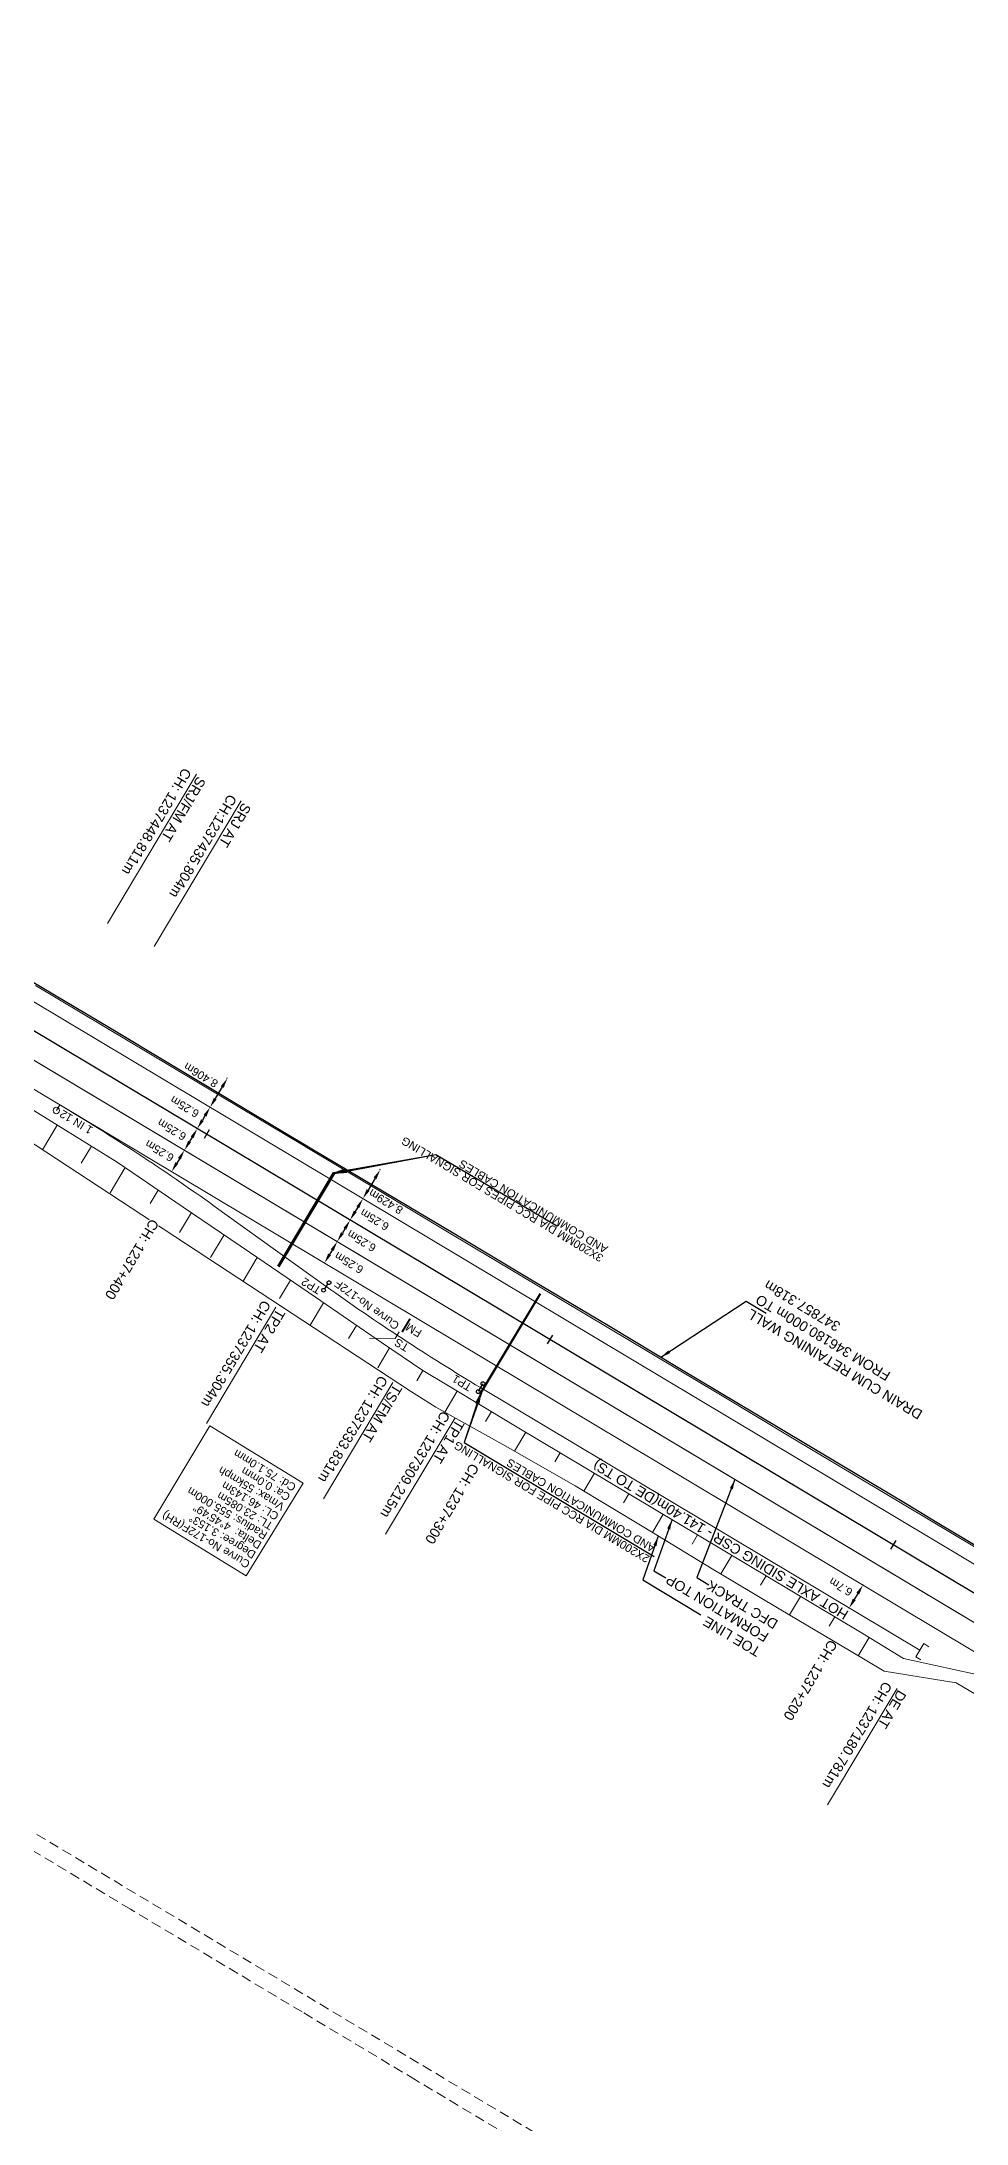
# Model space of a CAD drawing. Header units: metres. Extents: x 593990 to 611207, y 3401545 to 3411811.
# Drawn here: x 605619 to 605850, y 3404612 to 3405132 of the extents above; entities that cross this region are included whole.
import ezdxf
from ezdxf.enums import TextEntityAlignment as Align

# ---------------------------------------------------------------- set-up
doc = ezdxf.new("R2010")
doc.units = ezdxf.units.M
doc.header["$MEASUREMENT"] = 0
doc.linetypes.add('CENTER2', pattern=[1.125, 0.75, -0.125, 0.125, -0.125])
doc.linetypes.add('DASHED', pattern=[0.75, 0.5, -0.25])
for name, color, linetype, lineweight in [('C-ALIG-DG-LINE', 1, 'CENTER2', 70), ('C-ALIG-LABL-DG', 1, 'Continuous', 25), ('C-ALIG-LABL-DG-MARK', 1, 'Continuous', 25), ('Cardinal_Leader', 10, 'Continuous', 0), ("NEW CHAWAPAIL STN. SRJ's", 10, 'Continuous', 0), ('Proposed Curve_Details', 10, 'Continuous', 0), ('PROPOSED DFCC TOE LINE', 239, 'Continuous', 0), ('PROPOSED DFCC TOE SLOPES', 239, 'Continuous', 0), ('PROPOSED DFCC TRACK', 1, 'Continuous', 0), ('PROPOSED DRAIN CUM RETAINING WALL', 144, 'Continuous', 30), ('PROPOSED FORMATION LINE - PLAN', 187, 'Continuous', 0), ('proposed structure', 1, 'Continuous', 0)]:
    doc.layers.add(name, color=color, linetype=linetype, lineweight=lineweight)
doc.layers.add('Signalling cable pipes', color=234, linetype='Continuous')
doc.styles.add('Arial', font='arial.ttf')
doc.styles.get("Standard").update_dxf_attribs({"font": 'arial.ttf'})
doc.styles.add('Style-Arial', font='arial.ttf')
doc.dimstyles.new('ISO-25', dxfattribs={"dimtxt": 2.5, "dimasz": 2.5, "dimexe": 1.25, "dimexo": 0.625, "dimtad": 1, "dimtxsty": 'Standard', "dimcen": 2.5, "dimadec": 0, "dimazin": 0, "dimtfac": 1, "dimtmove": 0, "dimatfit": 3, "dimfxl": 1, "dimarcsym": 0})
doc.dimstyles.get("Standard").update_dxf_attribs({"dimtxt": 0.18, "dimasz": 0.18, "dimexe": 0.18, "dimexo": 0.0625, "dimgap": 0.09, "dimtad": 0, "dimtih": 1, "dimtoh": 1, "dimdec": 4, "dimzin": 0, "dimdsep": 46, "dimtxsty": 'Standard', "dimcen": 0.09, "dimadec": 0, "dimazin": 0, "dimtfac": 1, "dimtdec": 4, "dimtofl": 0, "dimtmove": 0, "dimatfit": 3, "dimfxl": 1, "dimtolj": 1, "dimtzin": 0, "dimarcsym": 0})

# ---------------------------------------------------------------- blocks, each defined once
blk = doc.blocks.new('*D295')
at = {"layer": 'Defpoints', "color": 0, "transparency": 16777216}
for p in [(605824.3, 3404746.03), (605820.72, 3404740.37), (605820.87, 3404740.28)]:
    blk.add_point(p, dxfattribs=at)
at = {"layer": 'PROPOSED DFCC TRACK', "color": 0, "lineweight": -2, "transparency": 16777216}
for p, q in [((605822.87, 3404743.97), (605822, 3404742.52)), ((605824.2, 3404746.1), (605824.05, 3404746.19)), ((605820.76, 3404740.34), (605820.61, 3404740.43))]:
    blk.add_line(p, q, dxfattribs=at)
at = {"layer": 'PROPOSED DFCC TRACK', "color": 0, "transparency": 16777216}
for points in [[(605821.64, 3404742.73), (605822.36, 3404742.3), (605820.72, 3404740.37)], [(605822.52, 3404744.19), (605823.23, 3404743.76), (605824.16, 3404746.12)]]:
    blk.add_solid(points, dxfattribs=at)
at = {"layer": 'PROPOSED DFCC TRACK', "color": 0, "lineweight": 0, "transparency": 16777216, "insert": (605818.63, 3404745.67), "char_height": 2, "attachment_point": 5, "rotation": 149, "style": 'Style-Arial'}
blk.add_mtext('\\A1;6.7m', dxfattribs=at)
blk = doc.blocks.new('TerminatorOpen_0.5')
at = {"color": 0, "linetype": 'ByBlock', "lineweight": -2}
for q in [(-1, 0.25), (-1, 0), (-1, -0.25)]:
    blk.add_line((0, 0), q, dxfattribs=at)
blk = doc.blocks.new('*D172')
at = {"layer": 'Defpoints', "color": 0, "transparency": 16777216}
for p in [(605699.27, 3404842.59), (605695.92, 3404837.32), (605696.07, 3404837.23)]:
    blk.add_point(p, dxfattribs=at)
at = {"layer": 'PROPOSED DFCC TRACK', "color": 0, "lineweight": -2, "transparency": 16777216}
for p, q in [((605699.17, 3404842.66), (605699.02, 3404842.75)), ((605695.96, 3404837.29), (605695.81, 3404837.38)), ((605697.84, 3404840.54), (605697.2, 3404839.46))]:
    blk.add_line(p, q, dxfattribs=at)
at = {"layer": 'PROPOSED DFCC TRACK', "color": 0, "transparency": 16777216}
for points in [[(605697.49, 3404840.75), (605698.2, 3404840.32), (605699.13, 3404842.68)], [(605696.84, 3404839.68), (605697.56, 3404839.25), (605695.92, 3404837.32)]]:
    blk.add_solid(points, dxfattribs=at)
at = {"layer": 'PROPOSED DFCC TRACK', "color": 0, "lineweight": 0, "transparency": 16777216, "insert": (605702.05, 3404837.42), "char_height": 2, "attachment_point": 5, "rotation": 149, "style": 'Style-Arial'}
blk.add_mtext('\\A1;6.25m', dxfattribs=at)
blk = doc.blocks.new('*D173')
at = {"layer": 'Defpoints', "color": 0, "transparency": 16777216}
for p in [(605696.07, 3404837.23), (605692.71, 3404831.95), (605692.86, 3404831.86)]:
    blk.add_point(p, dxfattribs=at)
at = {"layer": 'PROPOSED DFCC TRACK', "color": 0, "lineweight": -2, "transparency": 16777216}
for p, q in [((605695.96, 3404837.29), (605695.81, 3404837.38)), ((605692.76, 3404831.93), (605692.61, 3404832.02)), ((605694.64, 3404835.17), (605694, 3404834.1))]:
    blk.add_line(p, q, dxfattribs=at)
at = {"layer": 'PROPOSED DFCC TRACK', "color": 0, "transparency": 16777216}
for points in [[(605694.28, 3404835.38), (605694.99, 3404834.96), (605695.92, 3404837.32)], [(605693.64, 3404834.31), (605694.35, 3404833.88), (605692.71, 3404831.95)]]:
    blk.add_solid(points, dxfattribs=at)
at = {"layer": 'PROPOSED DFCC TRACK', "color": 0, "lineweight": 0, "transparency": 16777216, "insert": (605698.79, 3404832.1), "char_height": 2, "attachment_point": 5, "rotation": 149, "style": 'Style-Arial'}
blk.add_mtext('\\A1;6.25m', dxfattribs=at)
blk = doc.blocks.new('*D174')
at = {"layer": 'Defpoints', "color": 0, "transparency": 16777216}
for p in [(605692.86, 3404831.86), (605689.51, 3404826.59), (605689.66, 3404826.5)]:
    blk.add_point(p, dxfattribs=at)
at = {"layer": 'PROPOSED DFCC TRACK', "color": 0, "lineweight": -2, "transparency": 16777216}
for p, q in [((605692.76, 3404831.93), (605692.61, 3404832.02)), ((605689.55, 3404826.56), (605689.4, 3404826.65)), ((605691.43, 3404829.81), (605690.79, 3404828.73))]:
    blk.add_line(p, q, dxfattribs=at)
at = {"layer": 'PROPOSED DFCC TRACK', "color": 0, "transparency": 16777216}
for points in [[(605691.07, 3404830.02), (605691.79, 3404829.59), (605692.71, 3404831.95)], [(605690.43, 3404828.95), (605691.15, 3404828.52), (605689.51, 3404826.59)]]:
    blk.add_solid(points, dxfattribs=at)
at = {"layer": 'PROPOSED DFCC TRACK', "color": 0, "lineweight": 0, "transparency": 16777216, "insert": (605695.64, 3404826.65), "char_height": 2, "attachment_point": 5, "rotation": 149, "style": 'Style-Arial'}
blk.add_mtext('\\A1;6.25m', dxfattribs=at)
blk = doc.blocks.new('*D175')
at = {"layer": 'Defpoints', "color": 0, "transparency": 16777216}
for p in [(605703.6, 3404849.83), (605699.13, 3404842.68), (605699.27, 3404842.59)]:
    blk.add_point(p, dxfattribs=at)
at = {"layer": 'PROPOSED DFCC TRACK', "color": 0, "lineweight": -2, "transparency": 16777216}
for p, q in [((605702.17, 3404847.77), (605700.41, 3404844.83)), ((605703.49, 3404849.89), (605703.34, 3404849.98)), ((605699.17, 3404842.66), (605699.02, 3404842.75))]:
    blk.add_line(p, q, dxfattribs=at)
at = {"layer": 'PROPOSED DFCC TRACK', "color": 0, "transparency": 16777216}
for points in [[(605701.81, 3404847.98), (605702.52, 3404847.56), (605703.45, 3404849.92)], [(605700.05, 3404845.04), (605700.77, 3404844.61), (605699.13, 3404842.68)]]:
    blk.add_solid(points, dxfattribs=at)
at = {"layer": 'PROPOSED DFCC TRACK', "color": 0, "lineweight": 0, "transparency": 16777216, "insert": (605704.85, 3404841.92), "char_height": 2, "attachment_point": 5, "rotation": 149, "style": 'Style-Arial'}
blk.add_mtext('\\A1;8.429m', dxfattribs=at)
blk = doc.blocks.new('*D176')
at = {"layer": 'Defpoints', "color": 0, "transparency": 16777216}
for p in [(605661.06, 3404865.43), (605657.7, 3404860.15), (605657.85, 3404860.06)]:
    blk.add_point(p, dxfattribs=at)
at = {"layer": 'PROPOSED DFCC TRACK', "color": 0, "lineweight": -2, "transparency": 16777216}
for p, q in [((605659.63, 3404863.37), (605658.99, 3404862.3)), ((605660.95, 3404865.49), (605660.8, 3404865.58)), ((605657.75, 3404860.13), (605657.6, 3404860.22))]:
    blk.add_line(p, q, dxfattribs=at)
at = {"layer": 'PROPOSED DFCC TRACK', "color": 0, "transparency": 16777216}
for points in [[(605658.63, 3404862.51), (605659.34, 3404862.09), (605657.7, 3404860.15)], [(605659.27, 3404863.59), (605659.99, 3404863.16), (605660.91, 3404865.52)]]:
    blk.add_solid(points, dxfattribs=at)
at = {"layer": 'PROPOSED DFCC TRACK', "color": 0, "lineweight": 0, "transparency": 16777216, "insert": (605654.55, 3404865.64), "char_height": 2, "attachment_point": 5, "rotation": 149, "style": 'Style-Arial'}
blk.add_mtext('\\A1;6.25m', dxfattribs=at)
blk = doc.blocks.new('*D177')
at = {"layer": 'Defpoints', "color": 0, "transparency": 16777216}
for p in [(605657.85, 3404860.06), (605654.5, 3404854.79), (605654.65, 3404854.7)]:
    blk.add_point(p, dxfattribs=at)
at = {"layer": 'PROPOSED DFCC TRACK', "color": 0, "lineweight": -2, "transparency": 16777216}
for p, q in [((605656.42, 3404858.01), (605655.78, 3404856.93)), ((605657.75, 3404860.13), (605657.6, 3404860.22)), ((605654.54, 3404854.76), (605654.39, 3404854.85))]:
    blk.add_line(p, q, dxfattribs=at)
at = {"layer": 'PROPOSED DFCC TRACK', "color": 0, "transparency": 16777216}
for points in [[(605655.42, 3404857.15), (605656.14, 3404856.72), (605654.5, 3404854.79)], [(605656.06, 3404858.22), (605656.78, 3404857.79), (605657.7, 3404860.15)]]:
    blk.add_solid(points, dxfattribs=at)
at = {"layer": 'PROPOSED DFCC TRACK', "color": 0, "lineweight": 0, "transparency": 16777216, "insert": (605651.34, 3404859.92), "char_height": 2, "attachment_point": 5, "rotation": 149, "style": 'Style-Arial'}
blk.add_mtext('\\A1;6.25m', dxfattribs=at)
blk = doc.blocks.new('*D178')
at = {"layer": 'Defpoints', "color": 0, "transparency": 16777216}
for p in [(605654.65, 3404854.7), (605651.29, 3404849.42), (605651.44, 3404849.33)]:
    blk.add_point(p, dxfattribs=at)
at = {"layer": 'PROPOSED DFCC TRACK', "color": 0, "lineweight": -2, "transparency": 16777216}
for p, q in [((605653.22, 3404852.64), (605652.57, 3404851.57)), ((605654.54, 3404854.76), (605654.39, 3404854.85)), ((605651.33, 3404849.4), (605651.18, 3404849.49))]:
    blk.add_line(p, q, dxfattribs=at)
at = {"layer": 'PROPOSED DFCC TRACK', "color": 0, "transparency": 16777216}
for points in [[(605652.22, 3404851.78), (605652.93, 3404851.36), (605651.29, 3404849.42)], [(605652.86, 3404852.86), (605653.57, 3404852.43), (605654.5, 3404854.79)]]:
    blk.add_solid(points, dxfattribs=at)
at = {"layer": 'PROPOSED DFCC TRACK', "color": 0, "lineweight": 0, "transparency": 16777216, "insert": (605648.26, 3404854.62), "char_height": 2, "attachment_point": 5, "rotation": 149, "style": 'Style-Arial'}
blk.add_mtext('\\A1;6.25m', dxfattribs=at)
blk = doc.blocks.new('*D179')
at = {"layer": 'Defpoints', "color": 0, "transparency": 16777216}
for p in [(605665.37, 3404872.65), (605660.91, 3404865.52), (605661.06, 3404865.43)]:
    blk.add_point(p, dxfattribs=at)
at = {"layer": 'PROPOSED DFCC TRACK', "color": 0, "lineweight": -2, "transparency": 16777216}
for p, q in [((605665.26, 3404872.71), (605665.11, 3404872.8)), ((605663.94, 3404870.59), (605662.19, 3404867.66)), ((605660.95, 3404865.49), (605660.8, 3404865.58))]:
    blk.add_line(p, q, dxfattribs=at)
at = {"layer": 'PROPOSED DFCC TRACK', "color": 0, "transparency": 16777216}
for points in [[(605663.58, 3404870.8), (605664.3, 3404870.37), (605665.22, 3404872.73)], [(605661.83, 3404867.88), (605662.55, 3404867.45), (605660.91, 3404865.52)]]:
    blk.add_solid(points, dxfattribs=at)
at = {"layer": 'PROPOSED DFCC TRACK', "color": 0, "lineweight": 0, "transparency": 16777216, "insert": (605658.61, 3404873.55), "char_height": 2, "attachment_point": 5, "rotation": 149, "style": 'Style-Arial'}
blk.add_mtext('\\A1;8.406m', dxfattribs=at)
blk = doc.blocks.new('Tick Hor')
blk.add_lwpolyline([(-0.5, 0), (0.5, 0)])
blk = doc.blocks.new('Marker-2')
blk.add_lwpolyline([(0, 1.5), (0, -1.5)])
for centre in [(0, 2.5), (0, -2.5)]:
    blk.add_circle(centre, 1)

msp = doc.modelspace()

# ---------------------------------------------------------------- linework, layer by layer
at = {"layer": 'C-ALIG-DG-LINE', "color": 1, "linetype": 'Continuous', "lineweight": 30, "flags": 128}
msp.add_lwpolyline([(606968.149, 3404077.0385), (604380.3628, 3405623.4864)], dxfattribs=at)
at = {"layer": 'Cardinal_Leader', "linetype": 'Continuous', "lineweight": 13}
msp.add_line((605728.0052, 3404794.5395), (605729.0933, 3404796.3602), dxfattribs=at)
at = {"layer": "NEW CHAWAPAIL STN. SRJ's", "lineweight": 13, "flags": 128}
for points in [[(605657.5397, 3404948.756), (605635.2523, 3404911.4609)], [(605668.7045, 3404942.084), (605646.9497, 3404905.68)], [(605677.3639, 3404815.5614), (605659.9922, 3404786.4921)], [(605706.6033, 3404796.7314), (605689.2316, 3404767.6621)], [(605722.1747, 3404787.8966), (605704.803, 3404758.8273)], [(605832.705, 3404720.3006), (605815.3333, 3404691.2313)]]:
    msp.add_lwpolyline(points, dxfattribs=at)
at = {"layer": 'Proposed Curve_Details'}
msp.add_lwpolyline([(605684.1578, 3404771.5763), (605669.9044, 3404748.4063), (605646.8628, 3404762.5441), (605660.8219, 3404785.8927)], close=True, dxfattribs=at)
at = {"layer": 'PROPOSED DFCC TOE LINE', "lineweight": 0, "flags": 128}
for points in [[(605711.0036, 3404794.6032), (605549.8895, 3404900.1838), (605532.5057, 3404910.0824), (605530.8, 3404911.101)], [(605847.4381, 3404721.6683), (605829.458, 3404724.579), (605820.838, 3404729.7724), (605803.6005, 3404739.9158), (605786.4446, 3404750.1955), (605769.3501, 3404760.5782), (605752.2116, 3404770.8871), (605734.8287, 3404780.7871), (605717.386, 3404790.5871), (605711.0036, 3404794.6032)], [(606080.7677, 3404578.6057), (605944.7785, 3404664.2545), (605934.6394, 3404670.2834), (605927.5036, 3404674.3352), (605917.3925, 3404680.4109), (605910.36, 3404684.6357), (605893.229, 3404694.9572), (605875.799, 3404704.7784), (605858.663, 3404715.0915), (605847.4381, 3404721.6683)]]:
    msp.add_lwpolyline(points, dxfattribs=at)
at = {"layer": 'PROPOSED DFCC TOE SLOPES', "flags": 128}
for points in [[(605622.699, 3404861.0704), (605619.006, 3404854.8906)], [(605631.2106, 3404855.8193), (605628.6679, 3404851.5645)], [(605639.6657, 3404850.474), (605635.8901, 3404844.1559)], [(605647.9424, 3404844.8298), (605645.9546, 3404841.5035)], [(605656.219, 3404839.1857), (605653.2422, 3404834.2044)], [(605664.4208, 3404833.5925), (605661.043, 3404827.9403)], [(605672.6974, 3404827.9484), (605669.1579, 3404822.0254)], [(605680.9741, 3404822.3043), (605678.2529, 3404817.7507)], [(605689.2507, 3404816.6601), (605685.9004, 3404811.0537)], [(605697.5274, 3404811.016), (605695.5395, 3404807.6896)], [(605705.804, 3404805.3718), (605702.8272, 3404800.3906)], [(605714.1182, 3404799.7052), (605712.5847, 3404797.1392)], [(605722.7022, 3404794.5755), (605719.5816, 3404789.3535)], [(605731.2862, 3404789.4457), (605729.7946, 3404786.9496)], [(605739.8703, 3404784.3159), (605737.0168, 3404779.541)], [(605748.4543, 3404779.1861), (605747.0813, 3404776.8886)], [(605757.0383, 3404774.0564), (605754.3689, 3404769.5895)], [(605765.6223, 3404768.9266), (605764.2803, 3404766.6808)], [(605774.2064, 3404763.7968), (605771.5019, 3404759.2713)], [(605782.7904, 3404758.6671), (605781.4198, 3404756.3735)], [(605791.3744, 3404753.5373), (605788.6041, 3404748.9015)], [(605799.9584, 3404748.4075), (605798.5703, 3404746.0846)], [(605808.5424, 3404743.2778), (605805.7703, 3404738.639)], [(605817.1265, 3404738.148), (605815.7578, 3404735.8576)], [(605825.7105, 3404733.0182), (605822.9944, 3404728.4732)]]:
    msp.add_lwpolyline(points, dxfattribs=at)
at = {"layer": 'PROPOSED DFCC TRACK', "linetype": 'Continuous', "flags": 128}
for points in [[(604467.4459, 3405564.165), (606726.5509, 3404214.1353)], [(604507.9882, 3405554.4991), (606316.006, 3404474.0368)], [(604542.0713, 3405512.2883), (606023.3787, 3404627.0665)], [(605708.212, 3404809.4045), (605707.186, 3404807.6877), (605700.7444, 3404807.8465)], [(605840.6432, 3404730.7068), (605839.3556, 3404731.4763), (605837.3796, 3404728.1697), (605838.6672, 3404727.4002)]]:
    msp.add_lwpolyline(points, dxfattribs=at)
at = {"layer": 'PROPOSED DFCC TRACK', "color": 10, "linetype": 'Continuous', "lineweight": 13, "flags": 128}
msp.add_lwpolyline([(605622.4652, 3404864.7083), (605623.3202, 3404866.139)], dxfattribs=at)
at = {"layer": 'PROPOSED DFCC TRACK', "linetype": 'Continuous'}
for points in [[(605661.9254, 3404840.835, 0.02080135), (605623.32, 3404866.1387)], [(605728.5492, 3404795.4499, -0.02078818), (605689.9689, 3404820.7386)]]:
    msp.add_lwpolyline(points, format="xyb", dxfattribs=at)
for points in [[(605689.9689, 3404820.7386), (605661.9254, 3404840.835)], [(605838.3676, 3404729.823), (605728.5492, 3404795.4499)]]:
    msp.add_lwpolyline(points, dxfattribs=at)
at = {"layer": 'PROPOSED DFCC TRACK', "linetype": 'Continuous', "lineweight": 0, "const_width": 0.5, "flags": 128}
msp.add_lwpolyline([(605708.9289, 3404809.3383), (605710.9267, 3404812.6814)], dxfattribs=at)
at = {"layer": 'PROPOSED DFCC TRACK', "color": 10, "linetype": 'Continuous', "lineweight": 13}
msp.add_circle((605622.4652, 3404864.7083), 0.8, dxfattribs=at)
at = {"layer": 'PROPOSED DRAIN CUM RETAINING WALL', "flags": 128}
msp.add_lwpolyline([(605861.4897, 3404750.4658), (605842.7501, 3404761.6842), (605835.2322, 3404766.2109), (605816.192, 3404777.5931), (605797.395, 3404788.83), (605778.8254, 3404799.9194), (605760.5159, 3404810.8535), (605741.2875, 3404822.3374), (605722.1282, 3404833.7801), (605704.4706, 3404844.3026), (605686.8043, 3404854.8303), (605668.9678, 3404865.4871), (605651.0057, 3404876.2189), (605635.7397, 3404885.3377), (605616.2827, 3404896.96)], dxfattribs=at)
at = {"layer": 'PROPOSED FORMATION LINE - PLAN', "lineweight": 0, "flags": 128}
for points in [[(605714.0806, 3404799.7277), (605703.775, 3404806.7554), (605687.2514, 3404818.0235), (605670.7278, 3404829.2916), (605654.2041, 3404840.5597), (605637.6805, 3404851.8278), (605567.3118, 3404895.2412)], [(605683.5734, 3404856.3439), (605668.7716, 3404865.1894), (605651.6035, 3404875.4489), (605634.4355, 3404885.7085), (605617.2674, 3404895.968)], [(605857.6201, 3404752.3345), (605840.452, 3404762.594), (605823.284, 3404772.8535), (605806.1159, 3404783.1131), (605788.9479, 3404793.3726), (605771.7798, 3404803.6322), (605754.6118, 3404813.8917), (605737.4438, 3404824.1512), (605720.2757, 3404834.4108), (605703.1077, 3404844.6703), (605685.9396, 3404854.9299), (605683.5734, 3404856.3439)], [(605854.9374, 3404723.23), (605834.3324, 3404727.7382), (605823.5495, 3404734.3097), (605806.3814, 3404744.5692), (605789.2134, 3404754.8287), (605772.0453, 3404765.0883), (605754.8773, 3404775.3478), (605737.7092, 3404785.6073), (605720.5412, 3404795.8669), (605714.0806, 3404799.7277)]]:
    msp.add_lwpolyline(points, dxfattribs=at)
at = {"layer": 'Signalling cable pipes', "lineweight": 30}
for points in [[(605677.8224, 3404825.8244), (605691.7903, 3404849.1979)], [(605677.9941, 3404825.7218), (605691.962, 3404849.0953)], [(605678.1658, 3404825.6192), (605692.1337, 3404848.9927)], [(605728.5946, 3404794.2804), (605743.4663, 3404819.0046)], [(605728.766, 3404794.1773), (605743.6377, 3404818.9015)]]:
    msp.add_lwpolyline(points, dxfattribs=at)
at = {"layer": 'Signalling cable pipes'}
msp.add_lwpolyline([(605678.1658, 3404825.6192), (605692.1337, 3404848.9927)], dxfattribs=at)

# ---------------------------------------------------------------- block references
at = {"layer": 'C-ALIG-LABL-DG', "color": 1, "linetype": 'Continuous', "lineweight": 25, "xscale": 2.500000000000004, "yscale": 2.500000000000004, "zscale": 2.500000000000004, "rotation": 239.137674570676}
for p in [(605660.0387, 3404858.7586), (605745.8789, 3404807.4609), (605831.7191, 3404756.1632)]:
    msp.add_blockref('Tick Hor', p, dxfattribs=at)
at = {"layer": 'C-ALIG-LABL-DG-MARK', "color": 1, "linetype": 'Continuous', "lineweight": 25}
for p, xscale, yscale, zscale, rotation in [((605689.9689, 3404820.7386), 0.4642857142857237, 0.4642857142857237, 0.4642857142857237, 144.3740602095331), ((605728.5492, 3404795.4499), 0.4642857142857239, 0.4642857142857239, 0.4642857142857239, 149.1376744342575)]:
    msp.add_blockref('Marker-2', p, dxfattribs=dict(at, xscale=xscale, yscale=yscale, zscale=zscale, rotation=rotation))

# ---------------------------------------------------------------- texts
at = {"layer": 'C-ALIG-LABL-DG', "color": 1, "style": 'Arial'}
for s, p in [('CH: 1237+300', (605726.1526, 3404776.7694)), ('CH: 1237+200', (605815.7717, 3404732.6797))]:
    msp.add_text(s, height=2.5, rotation=239.137675, dxfattribs=at).set_placement(p)
at = {"layer": "NEW CHAWAPAIL STN. SRJ's", "lineweight": 13}
msp.add_text(' HOT AXLE SIDING CSR - 141.40m(DE TO TS)', height=2.5, rotation=148.898117, dxfattribs=at).set_placement((605788.9786, 3404757.1727), align=Align.MIDDLE_CENTER)
at = {"layer": "NEW CHAWAPAIL STN. SRJ's", "lineweight": 13, "char_height": 2.5, "attachment_point": 4, "rotation": 239.137675, "line_spacing_factor": 0.648, "style": 'Style-Arial'}
for s, insert, width in [('\\pxsm1;SRJ/FM AT \\PCH: 1237448.811m', (605657.0873, 3404948.8321), 43.675076), ('\\pxsm1;SRJ AT CH:1237435.804m', (605668.4255, 3404942.2507), 36.390443), ('\\pxsm1;TP2 AT \\PCH: 1237355.304m ', (605676.9375, 3404815.8163), 35.054107), ('\\pxsm1;TS/FM AT \\PCH: 1237333.831m ', (605706.1768, 3404796.9862), 35.054107), ('\\pxsm1;TP1 AT \\PCH: 1237309.215m ', (605721.7483, 3404788.1514), 35.054107), ('\\pxsm1;DE AT \\PCH: 1237180.781m ', (605832.2786, 3404720.5554), 35.054107)]:
    msp.add_mtext(s, dxfattribs=dict(at, insert=insert, width=width))
at = {"layer": 'Proposed Curve_Details', "char_height": 2, "attachment_point": 7, "style": 'Arial'}
for s, insert, rotation, line_spacing_factor in [('Curve No-172F', (605708.4513, 3404811.3812), 144.141471, 0.9), ('Curve No-172F(RH)\\PDegree: 3.153°\\PDelta:  4°45\'49"\\PRadius: 555.000m\\PTL: 23.085m\\PCL: 46.143m\\PVmax: 55kmph\\PCa: 0.0mm\\PCd: 75.1.0mm', (605682.6273, 3404771.1352), 149.123596, 0.84)]:
    msp.add_mtext(s, dxfattribs=dict(at, insert=insert, rotation=rotation, line_spacing_factor=line_spacing_factor))
at = {"layer": 'PROPOSED DFCC TOE LINE', "lineweight": 0}
msp.add_text('TOE LINE', height=2.5, rotation=149, dxfattribs=at).set_placement((605785.1948, 3404738.4318, 175.9392), align=Align.RIGHT)
at = {"layer": 'PROPOSED DFCC TRACK', "color": 10, "linetype": 'Continuous', "lineweight": 13, "style": 'Style-Arial'}
msp.add_text('TS', height=2, rotation=149.137675, dxfattribs=at).set_placement((605710.847, 3404806.0542))
at = {"layer": 'PROPOSED DFCC TRACK', "color": 10, "linetype": 'Continuous', "lineweight": -3, "ltscale": 5}
msp.add_text('DFC TRACK', height=2.5, rotation=149, dxfattribs=at).set_placement((605786.0512, 3404747.4074, -130.919), align=Align.RIGHT)
at = {"layer": 'PROPOSED DFCC TRACK', "color": 10, "linetype": 'Continuous', "lineweight": 13, "char_height": 2, "attachment_point": 4, "rotation": 149.137675, "line_spacing_factor": 0.60036}
for s, insert, style in [('1 IN 12', (605631.3098, 3404859.5017), 'Style-Arial'), ('FM', (605713.5405, 3404808.7624), 'Arial')]:
    msp.add_mtext(s, dxfattribs=dict(at, insert=insert, style=style))
at = {"layer": 'PROPOSED DRAIN CUM RETAINING WALL', "insert": (605794.8834, 3404813.1309), "char_height": 2.5, "width": 52.409419, "attachment_point": 3, "rotation": 149.137675, "style": 'Style-Arial'}
msp.add_mtext('DRAIN CUM RETAINING WALL \\PFROM 346180.000m TO 347857.318m', dxfattribs=at)
at = {"layer": 'PROPOSED FORMATION LINE - PLAN', "lineweight": 0}
msp.add_text('FORMATION TOP', height=2.5, rotation=149, dxfattribs=at).set_placement((605775.8893, 3404748.8643, 175.9392), align=Align.RIGHT)
at = {"layer": 'proposed structure', "color": 1, "style": 'Arial'}
for s, p in [('TP2', (605688.8968, 3404820.3888)), ('TP1', (605726.593, 3404796.1302))]:
    msp.add_text(s, height=2, rotation=148.455655, dxfattribs=at).set_placement(p)
at = {"layer": 'Signalling cable pipes', "linetype": 'Continuous', "lineweight": 13, "style": 'Style-Arial'}
for s, p in [('3X200MM DIA RCC PIPES FOR SIGNALLING ', (605759.4399, 3404828.4233)), ('AND COMMUNICATION CABLES', (605760.5763, 3404830.6199)), ('2X200MM DIA RCC PIPE FOR SIGNALLING ', (605771.0142, 3404753.2698)), ('AND COMMUNICATION CABLES', (605772.4597, 3404755.9346))]:
    msp.add_text(s, height=2, rotation=149.137675, dxfattribs=at).set_placement(p)

# ---------------------------------------------------------------- dimensions: what is measured, and where the dimension line sits
at = {"layer": 'PROPOSED DFCC TRACK', "color": 10, "lineweight": 0}
for base, p1, p2, picture, middle in [((605660.9102, 3404865.5187), (605665.3708, 3404872.6452), (605661.0589, 3404865.4298), '*D179', (605658.6119, 3404873.5529)), ((605657.7041, 3404860.1537), (605661.0589, 3404865.4298), (605657.8528, 3404860.0648), '*D176', (605654.5456, 3404865.6431)), ((605654.498, 3404854.7887), (605657.8528, 3404860.0648), (605654.6467, 3404854.6998), '*D177', (605651.3403, 3404859.9184)), ((605651.2919, 3404849.4237), (605654.6467, 3404854.6998), (605651.4406, 3404849.3348), '*D178', (605648.2582, 3404854.6246)), ((605699.1258, 3404842.6813), (605703.5985, 3404849.828), (605699.2745, 3404842.5924), '*D175', (605704.8494, 3404841.9173)), ((605695.9197, 3404837.3162), (605699.2745, 3404842.5924), (605696.0684, 3404837.2274), '*D172', (605702.047, 3404837.4197)), ((605692.7136, 3404831.9512), (605696.0684, 3404837.2274), (605692.8623, 3404831.8624), '*D173', (605698.79, 3404832.0964)), ((605689.5075, 3404826.5862), (605692.8623, 3404831.8624), (605689.6562, 3404826.4973), '*D174', (605695.6374, 3404826.6494)), ((605820.7192, 3404740.3696), (605824.3048, 3404746.032), (605820.8679, 3404740.2807), '*D295', (605818.6318, 3404745.6745))]:
    dim = msp.add_linear_dim(base=base, p1=p1, p2=p2, angle=239.137675, text='<>m', dimstyle='Standard', override={"dimtxt": 2, "dimasz": 2.5, "dimexe": 0.125, "dimexo": 0.125, "dimgap": 0.125, "dimtad": 1, "dimtih": 0, "dimtoh": 0, "dimdec": 3, "dimzin": 11, "dimtxsty": 'Style-Arial', "dimsah": 1, "dimadec": 4, "dimazin": 3, "dimtmove": 2, "dimatfit": 1, "dimldrblk": 'TerminatorOpen_0.5', "dimfrac": 2, "dimtzin": 11}, dxfattribs=at)
    dim.commit()
    dim.dimension.update_dxf_attribs({"geometry": picture, "text_midpoint": middle, "dimtype": 129, "text_rotation": 149})

# ---------------------------------------------------------------- leaders
at = {"layer": 'PROPOSED DFCC TOE LINE', "lineweight": 0}
msp.add_leader([(605772.9984, 3404758.3624, -130.919), (605769.0892, 3404747.3885, -130.919), (605783.6241, 3404738.6663, -130.919)], dimstyle='ISO-25', override={"dimtxt": 3, "dimasz": 2.5, "dimgap": 0.625, "dimtad": 0, "dimdec": 3, "dimzin": 2, "dimtdec": 3}, dxfattribs=at)
at = {"layer": 'PROPOSED DFCC TRACK', "color": 10, "linetype": 'Continuous', "lineweight": -3, "ltscale": 5}
msp.add_leader([(605792.1624, 3404772.5212), (605782.658, 3404747.9734), (605785.6171, 3404746.1909)], dimstyle='ISO-25', override={"dimtxt": 3, "dimasz": 2.5, "dimgap": 0.625, "dimtad": 0, "dimdec": 3, "dimzin": 2, "dimtdec": 3}, dxfattribs=at)
at = {"layer": 'PROPOSED DRAIN CUM RETAINING WALL', "linetype": 'Continuous', "lineweight": 0, "ltscale": 5}
msp.add_leader([(605773.6268, 3404803.0239), (605794.9379, 3404817.0789), (605799.9443, 3404814.0871)], dimstyle='ISO-25', override={"dimtxt": 3, "dimtad": 0, "dimdec": 3, "dimzin": 2, "dimtdec": 3}, dxfattribs=at)
at = {"layer": 'PROPOSED FORMATION LINE - PLAN', "lineweight": 0}
msp.add_leader([(605776.4202, 3404762.4738, -130.919), (605771.8778, 3404749.6919, -130.919), (605774.8369, 3404747.9094, -130.919)], dimstyle='ISO-25', override={"dimtxt": 3, "dimasz": 2.5, "dimgap": 0.625, "dimtad": 0, "dimdec": 3, "dimzin": 2, "dimtdec": 3}, dxfattribs=at)
at = {"layer": 'Signalling cable pipes', "lineweight": 13}
for points in [[(605691.7903, 3404849.1979), (605717.3292, 3404853.7419), (605747.7772, 3404835.8075)], [(605692.1337, 3404848.9927), (605717.3292, 3404853.7419), (605747.7772, 3404835.8075)], [(605728.5946, 3404794.2804), (605724.4057, 3404781.7157), (605771.9643, 3404753.2873)], [(605728.766, 3404794.1773), (605724.4057, 3404781.7157), (605771.9643, 3404753.2873)]]:
    msp.add_leader(points, dimstyle='Standard', override={"dimasz": 3, "dimgap": 0.25}, dxfattribs=at)

# ---------------------------------------------------------------- next in the draw order: texts
at = {"layer": 'C-ALIG-LABL-DG', "color": 1, "linetype": 'Continuous', "lineweight": 25, "insert": (605647.1629, 3404837.2127), "char_height": 2.5, "width": 22.502814, "attachment_point": 4, "rotation": 239.137675, "style": 'Arial', "bg_fill": 3, "box_fill_scale": 1.04, "bg_fill_color": 256, "bg_fill_true_color": 13158600, "bg_fill_transparency": 0}
msp.add_mtext('CH: 1237+400', dxfattribs=at)

# ---------------------------------------------------------------- next in the draw order: linework, layer by layer
at = {"layer": 'PROPOSED DFCC TRACK', "linetype": 'Continuous'}
msp.add_lwpolyline([(606771.2735, 3404187.4093), (604467.4459, 3405564.165)], dxfattribs=at)
at = {"layer": 'PROPOSED DFCC TRACK', "color": 10, "linetype": 'DASHED', "lineweight": 13, "ltscale": 5}
for points in [[(605774.174, 3404590.0837), (605469.2406, 3404772.59), (605434.0182, 3404793.7053, -0.42015059), (605429.0241, 3404814.5419), (605462.7449, 3404868.2951)], [(606054.6769, 3404437.7856, 0.30316197), (606053.3777, 3404445.4503), (606033.7888, 3404466.2006, 0.4088338), (606023.9878, 3404466.5731), (606023.8662, 3404466.4905, -0.34069083), (606005.8343, 3404466.4999), (605954.6109, 3404495.7772), (605910.333, 3404521.0847, 0.0166988), (605874.6093, 3404540.9626, 0.02836808), (605835.1894, 3404557.6011, -0.01868318), (605801.6948, 3404571.1063), (605789.9129, 3404576.8001), (605778.3903, 3404583.002), (605764.5752, 3404591.1669), (605742.2658, 3404604.5194), (605712.2338, 3404622.4939), (605683.918, 3404639.4413), (605641.0152, 3404665.1191), (605586.0996, 3404697.9867), (605429.0919, 3404791.9982), (605388.7525, 3404816.1847)]]:
    msp.add_lwpolyline(points, format="xyb", dxfattribs=at)

doc.saveas('drawing.dxf')
